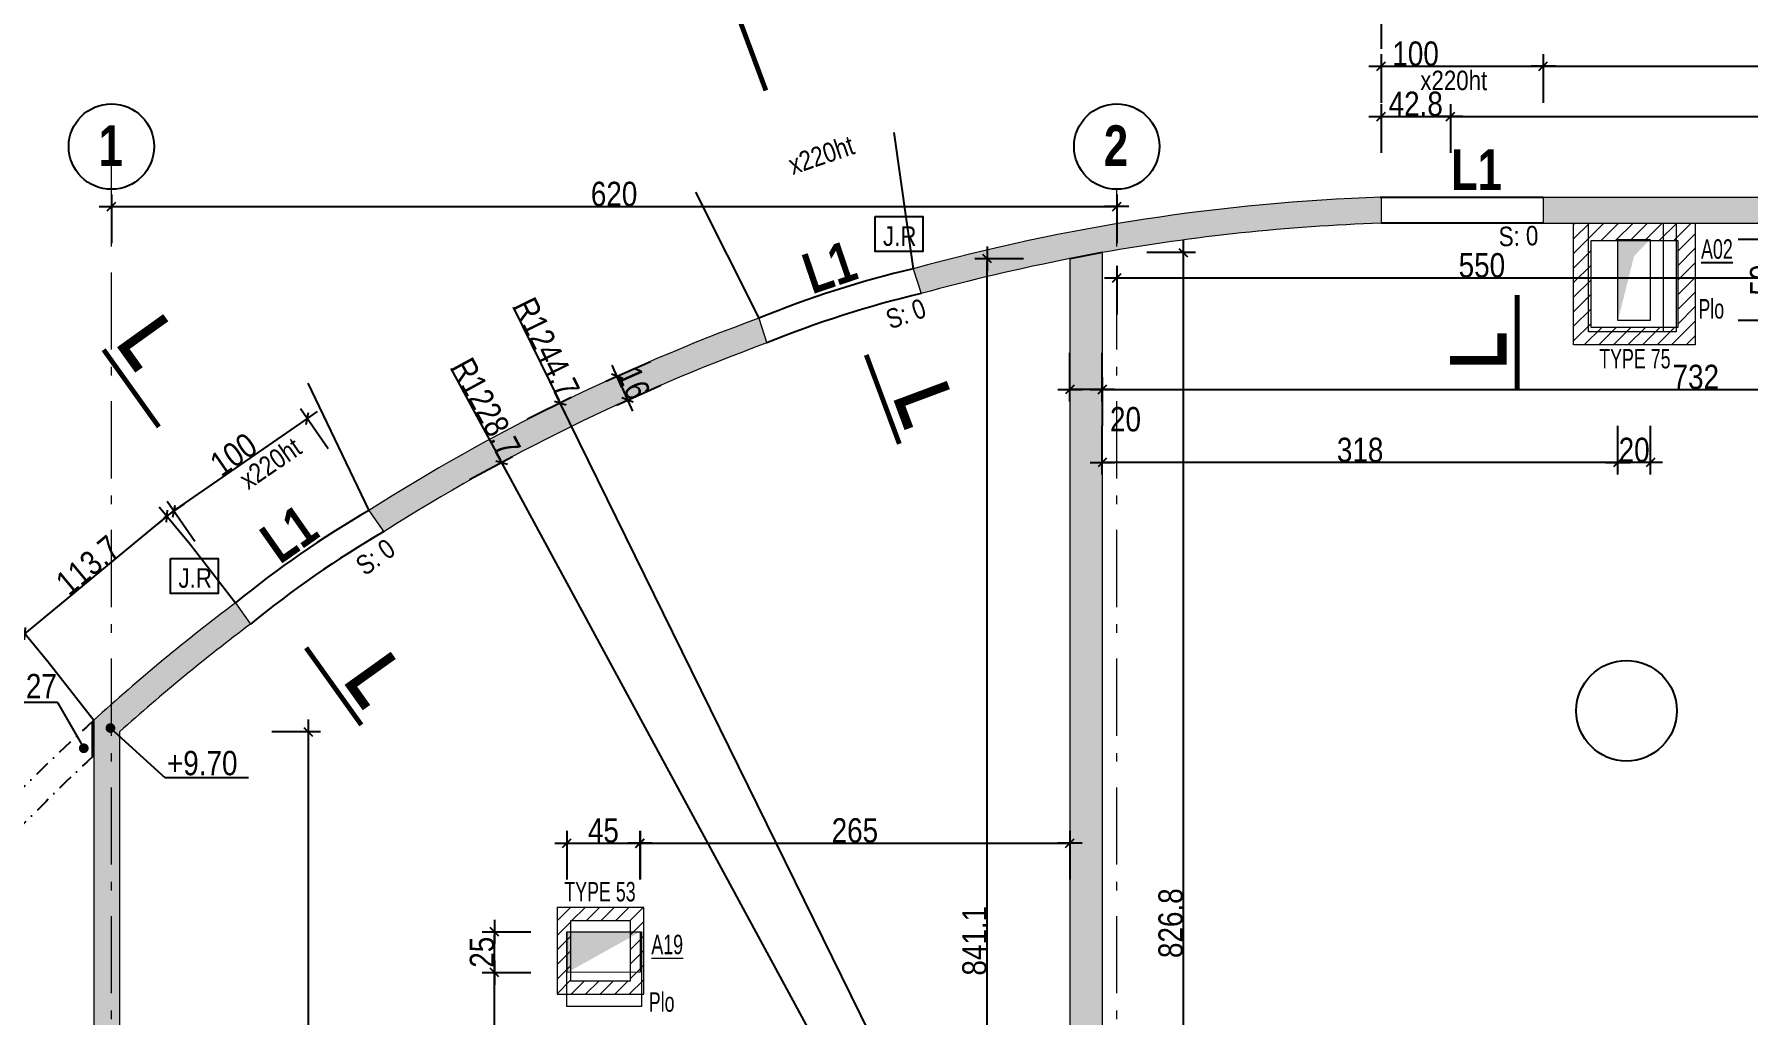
# Model space of a CAD drawing. Header units: centimetres. Extents: x -10252 to 0, y 2374 to 6574.
# Drawn here: x -7432 to -6376, y 5000 to 5605 of the extents above; entities that cross this region are included whole.
import ezdxf
from ezdxf.enums import TextEntityAlignment as Align

# ---------------------------------------------------------------- set-up
doc = ezdxf.new("R2010")
doc.units = ezdxf.units.CM
doc.header["$LTSCALE"] = 12.7
doc.header["$PDMODE"] = 1
doc.header["$PDSIZE"] = -2
doc.linetypes.add('Style de ligne -6', pattern=[2.08328, 1.25, -0.41656, 0.13886, -0.27786])
doc.linetypes.add('TIRETPTX2', pattern=[50.8, 25.4, -12.7, 0, -12.7])
for name, color, linetype in [('01_cote_gen', 4, 'Continuous'), ('01_linteaux', 2, 'Continuous'), ('01_poch_murs', 253, 'Continuous'), ('01_texte', 230, 'Continuous'), ('AA_COTES', 2, 'Continuous')]:
    doc.layers.add(name, color=color, linetype=linetype)
for name, color, linetype, lineweight in [('01_murs_coup', 5, 'Continuous', 60), ('01_résv', 32, 'Continuous', 9), ('B Général', 7, 'Continuous', 5)]:
    doc.layers.add(name, color=color, linetype=linetype, lineweight=lineweight)
doc.styles.add('ARIAL NA', font='ARIALN.TTF')
doc.styles.add('impact', font='impact.ttf')
doc.styles.add('STYLE2', font='ARIALN.TTF')
doc.dimstyles.new('JB50', dxfattribs={"dimscale": 0.1, "dimtxt": 150, "dimasz": 15, "dimexe": 0.1, "dimexo": 0.1, "dimgap": 0.09, "dimtad": 1, "dimdec": 1, "dimdsep": 46, "dimtxsty": 'STYLE2', "dimblk1": 'BOND_G', "dimblk2": 'BOND_D', "dimsah": 1, "dimcen": 1.5, "dimdle": 0.01, "dimse1": 1, "dimse2": 1, "dimclrd": 4, "dimclre": 2, "dimclrt": 6, "dimazin": 2, "dimtfac": 2.333333, "dimtdec": 1, "dimtix": 1, "dimtmove": 2, "dimatfit": 3, "dimldrblk": 'BOND_G', "dimfxl": 1, "dimtolj": 1, "dimtzin": 0, "dimarcsym": 0})

# ---------------------------------------------------------------- blocks, each defined once
blk = doc.blocks.new('BOND_G')
at = {"layer": 'AA_COTES', "color": 0}
for p, q in [((0, -5), (0, 15)), ((5, 0), (-5, 0)), ((1.77, 1.77), (-1.77, -1.77))]:
    blk.add_line(p, q, dxfattribs=at)
blk = doc.blocks.new('BOND_D')
at = {"layer": 'AA_COTES', "color": 0}
for p, q in [((5, 0), (-5, 0)), ((-1.77, -1.77), (1.77, 1.77)), ((0, 5), (0, -15))]:
    blk.add_line(p, q, dxfattribs=at)
blk = doc.blocks.new('*D1482')
at = {"layer": '01_cote_gen', "color": 4, "lineweight": -2, "transparency": 16777216}
blk.add_line((-6763.3, 5454.6), (-6216.3, 5454.6), dxfattribs=at)
at = {"layer": 'Defpoints', "color": 0, "transparency": 16777216}
for p in [(-6214.8, 5454.6), (-6764.8, 5446.6), (-6214.8, 5432.1)]:
    blk.add_point(p, dxfattribs=at)
at = {"layer": '01_cote_gen', "color": 4, "lineweight": -2, "transparency": 16777216, "xscale": 1.5, "yscale": 1.5, "zscale": 1.5, "rotation": 180}
blk.add_blockref('BOND_G', (-6764.8, 5454.6), dxfattribs=at)
at = {"layer": '01_cote_gen', "color": 4, "lineweight": -2, "transparency": 16777216, "xscale": 1.5, "yscale": 1.5, "zscale": 1.5}
blk.add_blockref('BOND_D', (-6214.8, 5454.6), dxfattribs=at)
at = {"layer": '01_cote_gen', "color": 6, "transparency": 16777216, "insert": (-6539.6, 5462.3), "char_height": 15, "attachment_point": 5, "style": 'STYLE2'}
blk.add_mtext('\\A1;550', dxfattribs=at)
blk = doc.blocks.new('*D1483')
at = {"layer": '01_cote_gen', "color": 4, "lineweight": -2, "transparency": 16777216}
blk.add_line((-7383.3, 5498.6), (-6766.3, 5498.6), dxfattribs=at)
at = {"layer": 'Defpoints', "color": 0, "transparency": 16777216}
for p in [(-6764.8, 5498.6), (-7384.8, 5490), (-6764.8, 5438.8)]:
    blk.add_point(p, dxfattribs=at)
at = {"layer": '01_cote_gen', "color": 4, "lineweight": -2, "transparency": 16777216, "xscale": 1.5, "yscale": 1.5, "zscale": 1.5, "rotation": 180}
blk.add_blockref('BOND_G', (-7384.8, 5498.6), dxfattribs=at)
at = {"layer": '01_cote_gen', "color": 4, "lineweight": -2, "transparency": 16777216, "xscale": 1.5, "yscale": 1.5, "zscale": 1.5}
blk.add_blockref('BOND_D', (-6764.8, 5498.6), dxfattribs=at)
at = {"layer": '01_cote_gen', "color": 6, "transparency": 16777216, "insert": (-7074.8, 5506.3), "char_height": 15, "attachment_point": 5, "style": 'STYLE2'}
blk.add_mtext('\\A1;620', dxfattribs=at)
blk = doc.blocks.new('*D1546')
at = {"layer": '01_cote_gen', "color": 4, "lineweight": -2, "transparency": 16777216}
blk.add_line((-6772.2, 5385.9), (-6043.2, 5385.9), dxfattribs=at)
at = {"layer": 'Defpoints', "color": 0, "transparency": 16777216}
for p in [(-6041.7, 5385.9), (-6041.7, 5363.4), (-6773.7, 5343.6)]:
    blk.add_point(p, dxfattribs=at)
at = {"layer": '01_cote_gen', "color": 4, "lineweight": -2, "transparency": 16777216, "xscale": 1.5, "yscale": 1.5, "zscale": 1.5, "rotation": 180}
blk.add_blockref('BOND_G', (-6773.7, 5385.9), dxfattribs=at)
at = {"layer": '01_cote_gen', "color": 4, "lineweight": -2, "transparency": 16777216, "xscale": 1.5, "yscale": 1.5, "zscale": 1.5}
blk.add_blockref('BOND_D', (-6041.7, 5385.9), dxfattribs=at)
at = {"layer": '01_cote_gen', "color": 6, "transparency": 16777216, "insert": (-6407.7, 5393.5), "char_height": 15, "attachment_point": 5, "style": 'STYLE2'}
blk.add_mtext('\\A1;732', dxfattribs=at)
blk = doc.blocks.new('*D1547')
at = {"layer": '01_cote_gen', "color": 4, "lineweight": -2, "transparency": 16777216}
blk.add_line((-6775.2, 5385.9), (-6792.2, 5385.9), dxfattribs=at)
at = {"layer": 'Defpoints', "color": 0, "transparency": 16777216}
for p in [(-6793.7, 5385.9), (-6793.7, 5338.9), (-6773.7, 5338.9)]:
    blk.add_point(p, dxfattribs=at)
at = {"layer": '01_cote_gen', "color": 4, "lineweight": -2, "transparency": 16777216, "xscale": 1.5, "yscale": 1.5, "zscale": 1.5, "rotation": 180}
blk.add_blockref('BOND_D', (-6793.7, 5385.9), dxfattribs=at)
at = {"layer": '01_cote_gen', "color": 4, "lineweight": -2, "transparency": 16777216, "xscale": 1.5, "yscale": 1.5, "zscale": 1.5}
blk.add_blockref('BOND_G', (-6773.7, 5385.9), dxfattribs=at)
at = {"layer": '01_cote_gen', "color": 6, "transparency": 16777216, "insert": (-6759.4, 5367.4), "char_height": 15, "attachment_point": 5, "style": 'STYLE2'}
blk.add_mtext('\\A1;20', dxfattribs=at)
blk = doc.blocks.new('*D1592')
at = {"layer": '01_cote_gen', "color": 4, "lineweight": -2, "transparency": 16777216}
blk.add_line((-6723.8, 5468.7), (-6723.8, 4644.9), dxfattribs=at)
at = {"layer": 'Defpoints', "color": 0, "transparency": 16777216}
for p in [(-6773.7, 5470.2), (-6727.8, 4643.4), (-6723.8, 4643.4)]:
    blk.add_point(p, dxfattribs=at)
at = {"layer": '01_cote_gen', "color": 4, "lineweight": -2, "transparency": 16777216, "xscale": 1.5, "yscale": 1.5, "zscale": 1.5}
for name, p, rotation in [('BOND_G', (-6723.8, 5470.2), 90), ('BOND_D', (-6723.8, 4643.4), 270)]:
    blk.add_blockref(name, p, dxfattribs=dict(at, rotation=rotation))
at = {"layer": '01_cote_gen', "color": 6, "transparency": 16777216, "insert": (-6731.5, 5056.8), "char_height": 15, "attachment_point": 5, "rotation": 90, "style": 'STYLE2'}
blk.add_mtext('\\A1;826.8', dxfattribs=at)
blk = doc.blocks.new('*D1605')
at = {"layer": '01_cote_gen', "color": 4, "lineweight": -2, "transparency": 16777216}
blk.add_line((-7263.4, 5173.3), (-7263.4, 4301.9), dxfattribs=at)
at = {"layer": 'Defpoints', "color": 0, "transparency": 16777216}
for p in [(-7379.8, 5174.8), (-7263.4, 4300.4), (-7260.2, 4300.4)]:
    blk.add_point(p, dxfattribs=at)
at = {"layer": '01_cote_gen', "color": 4, "lineweight": -2, "transparency": 16777216, "xscale": 1.5, "yscale": 1.5, "zscale": 1.5}
for name, p, rotation in [('BOND_G', (-7263.4, 5174.8), 90), ('BOND_D', (-7263.4, 4300.4), 270)]:
    blk.add_blockref(name, p, dxfattribs=dict(at, rotation=rotation))
at = {"layer": '01_cote_gen', "color": 6, "transparency": 16777216, "insert": (-7271, 4737.6), "char_height": 15, "attachment_point": 5, "rotation": 90, "style": 'STYLE2'}
blk.add_mtext('\\A1;874.4', dxfattribs=at)
blk = doc.blocks.new('*D1612')
at = {"layer": '01_cote_gen', "color": 4, "lineweight": -2, "transparency": 16777216}
blk.add_line((-7518.3, 4301.9), (-7518.3, 5180.4), dxfattribs=at)
at = {"layer": 'Defpoints', "color": 0, "transparency": 16777216}
for p in [(-7518.3, 5181.9), (-7395.8, 5181.9), (-7443.3, 4300.4)]:
    blk.add_point(p, dxfattribs=at)
at = {"layer": '01_cote_gen', "color": 4, "lineweight": -2, "transparency": 16777216, "xscale": 1.5, "yscale": 1.5, "zscale": 1.5}
for name, p, rotation in [('BOND_D', (-7518.3, 5181.9), 90), ('BOND_G', (-7518.3, 4300.4), 270)]:
    blk.add_blockref(name, p, dxfattribs=dict(at, rotation=rotation))
at = {"layer": '01_cote_gen', "color": 6, "transparency": 16777216, "insert": (-7526, 4741.1), "char_height": 15, "attachment_point": 5, "rotation": 90, "style": 'STYLE2'}
blk.add_mtext('\\A1;881.5', dxfattribs=at)
blk = doc.blocks.new('*D1641')
at = {"layer": '01_cote_gen', "color": 4, "lineweight": -2, "transparency": 16777216}
for p, q in [((-7175.5, 5398.7), (-7144.8, 5342.2)), ((-6558.9, 4260.4), (-7144.1, 5340.8))]:
    blk.add_line(p, q, dxfattribs=at)
at = {"layer": 'Defpoints', "color": 0, "transparency": 16777216}
for p in [(-7144.1, 5340.8), (-6558.9, 4260.4)]:
    blk.add_point(p, dxfattribs=at)
at = {"layer": '01_cote_gen', "color": 4, "lineweight": -2, "transparency": 16777216, "xscale": 1.5, "yscale": 1.5, "zscale": 1.5, "rotation": 298.4413128251583}
blk.add_blockref('BOND_D', (-7144.1, 5340.8), dxfattribs=at)
at = {"layer": '01_cote_gen', "color": 6, "transparency": 16777216, "insert": (-7153.8, 5374.8), "char_height": 15, "attachment_point": 5, "rotation": 298.4413, "style": 'STYLE2'}
blk.add_mtext('\\A1;R1228.7', dxfattribs=at)
blk = doc.blocks.new('*D1642')
at = {"layer": '01_cote_gen', "color": 4, "lineweight": -2, "transparency": 16777216}
for p, q in [((-7137, 5436.6), (-7108.6, 5378.9)), ((-6558.9, 4260.4), (-7108, 5377.5))]:
    blk.add_line(p, q, dxfattribs=at)
at = {"layer": 'Defpoints', "color": 0, "transparency": 16777216}
for p in [(-7108, 5377.5), (-6558.9, 4260.4)]:
    blk.add_point(p, dxfattribs=at)
at = {"layer": '01_cote_gen', "color": 4, "lineweight": -2, "transparency": 16777216, "xscale": 1.5, "yscale": 1.5, "zscale": 1.5, "rotation": 296.1726610653678}
blk.add_blockref('BOND_D', (-7108, 5377.5), dxfattribs=at)
at = {"layer": '01_cote_gen', "color": 6, "transparency": 16777216, "insert": (-7116.4, 5411.7), "char_height": 15, "attachment_point": 5, "rotation": 296.1727, "style": 'STYLE2'}
blk.add_mtext('\\A1;R1244.7', dxfattribs=at)
blk = doc.blocks.new('*D1425')
at = {"layer": '01_cote_gen', "color": 4, "lineweight": -2, "transparency": 16777216}
for p, q in [((-7073.6, 5395.3), (-7074.2, 5396.7)), ((-7073, 5394), (-7066.5, 5379.3)), ((-7065.9, 5378), (-7065.3, 5376.6))]:
    blk.add_line(p, q, dxfattribs=at)
at = {"layer": 'Defpoints', "color": 0, "transparency": 16777216}
for p in [(-7055.7, 5401.6), (-7066.5, 5379.3), (-7049.2, 5387)]:
    blk.add_point(p, dxfattribs=at)
at = {"layer": '01_cote_gen', "color": 4, "lineweight": -2, "transparency": 16777216, "xscale": 1.5, "yscale": 1.5, "zscale": 1.5}
for name, p, rotation in [('BOND_G', (-7073, 5394), 293.9164026908517), ('BOND_D', (-7066.5, 5379.3), 113.9164026908517)]:
    blk.add_blockref(name, p, dxfattribs=dict(at, rotation=rotation))
at = {"layer": '01_cote_gen', "color": 6, "transparency": 16777216, "insert": (-7062.7, 5389.8), "char_height": 15, "attachment_point": 5, "rotation": 293.9164, "style": 'STYLE2'}
blk.add_mtext('\\A1;16', dxfattribs=at)
blk = doc.blocks.new('*D1643')
at = {"layer": '01_cote_gen', "color": 4, "lineweight": -2, "transparency": 16777216}
blk.add_line((-6557.4, 5554.2), (-6027.2, 5554.2), dxfattribs=at)
at = {"layer": 'Defpoints', "color": 0, "transparency": 16777216}
for p in [(-6025.7, 5554.2), (-6558.9, 5526.5), (-6025.7, 5504.4)]:
    blk.add_point(p, dxfattribs=at)
at = {"layer": '01_cote_gen', "color": 4, "lineweight": -2, "transparency": 16777216, "xscale": 1.5, "yscale": 1.5, "zscale": 1.5, "rotation": 180}
blk.add_blockref('BOND_G', (-6558.9, 5554.2), dxfattribs=at)
at = {"layer": '01_cote_gen', "color": 4, "lineweight": -2, "transparency": 16777216, "xscale": 1.5, "yscale": 1.5, "zscale": 1.5}
blk.add_blockref('BOND_D', (-6025.7, 5554.2), dxfattribs=at)
at = {"layer": '01_cote_gen', "color": 6, "transparency": 16777216, "insert": (-6292.3, 5562), "char_height": 15, "attachment_point": 5, "style": 'STYLE2'}
blk.add_mtext('\\A1;533 DROIT', dxfattribs=at)
blk = doc.blocks.new('*D1644')
at = {"layer": '01_cote_gen', "color": 4, "lineweight": -2, "transparency": 16777216}
blk.add_line((-6500.3, 5585.1), (-6027.2, 5585.1), dxfattribs=at)
at = {"layer": 'Defpoints', "color": 0, "transparency": 16777216}
for p in [(-6025.7, 5585.1), (-6501.8, 5504.4), (-6025.7, 5504.4)]:
    blk.add_point(p, dxfattribs=at)
at = {"layer": '01_cote_gen', "color": 4, "lineweight": -2, "transparency": 16777216, "xscale": 1.5, "yscale": 1.5, "zscale": 1.5, "rotation": 180}
blk.add_blockref('BOND_G', (-6501.8, 5585.1), dxfattribs=at)
at = {"layer": '01_cote_gen', "color": 4, "lineweight": -2, "transparency": 16777216, "xscale": 1.5, "yscale": 1.5, "zscale": 1.5}
blk.add_blockref('BOND_D', (-6025.7, 5585.1), dxfattribs=at)
at = {"layer": '01_cote_gen', "color": 6, "transparency": 16777216, "insert": (-6263.8, 5592.8), "char_height": 15, "attachment_point": 5, "style": 'STYLE2'}
blk.add_mtext('\\A1;476', dxfattribs=at)
blk = doc.blocks.new('*D1645')
at = {"layer": '01_cote_gen', "color": 4, "lineweight": -2, "transparency": 16777216}
blk.add_line((-6600.3, 5585.1), (-6503.3, 5585.1), dxfattribs=at)
at = {"layer": 'Defpoints', "color": 0, "transparency": 16777216}
for p in [(-6501.8, 5585.1), (-6601.8, 5504.4), (-6501.8, 5504.4)]:
    blk.add_point(p, dxfattribs=at)
at = {"layer": '01_cote_gen', "color": 4, "lineweight": -2, "transparency": 16777216, "xscale": 1.5, "yscale": 1.5, "zscale": 1.5, "rotation": 180}
blk.add_blockref('BOND_G', (-6601.8, 5585.1), dxfattribs=at)
at = {"layer": '01_cote_gen', "color": 4, "lineweight": -2, "transparency": 16777216, "xscale": 1.5, "yscale": 1.5, "zscale": 1.5}
blk.add_blockref('BOND_D', (-6501.8, 5585.1), dxfattribs=at)
at = {"layer": '01_cote_gen', "color": 6, "transparency": 16777216, "insert": (-6580.5, 5592.8), "char_height": 15, "attachment_point": 5, "style": 'STYLE2'}
blk.add_mtext('\\A1;100', dxfattribs=at)
blk = doc.blocks.new('*D1648')
at = {"layer": '01_cote_gen', "color": 4, "lineweight": -2, "transparency": 16777216}
blk.add_line((-6600.3, 5554.2), (-6560.4, 5554.2), dxfattribs=at)
at = {"layer": 'Defpoints', "color": 0, "transparency": 16777216}
for p in [(-6558.9, 5554.2), (-6558.9, 5546.7), (-6601.8, 5504.4)]:
    blk.add_point(p, dxfattribs=at)
at = {"layer": '01_cote_gen', "color": 4, "lineweight": -2, "transparency": 16777216, "xscale": 1.5, "yscale": 1.5, "zscale": 1.5, "rotation": 180}
blk.add_blockref('BOND_G', (-6601.8, 5554.2), dxfattribs=at)
at = {"layer": '01_cote_gen', "color": 4, "lineweight": -2, "transparency": 16777216, "xscale": 1.5, "yscale": 1.5, "zscale": 1.5}
blk.add_blockref('BOND_D', (-6558.9, 5554.2), dxfattribs=at)
at = {"layer": '01_cote_gen', "color": 6, "transparency": 16777216, "insert": (-6580.4, 5561.9), "char_height": 15, "attachment_point": 5, "style": 'STYLE2'}
blk.add_mtext('\\A1;42.8', dxfattribs=at)
blk = doc.blocks.new('*D1426')
at = {"layer": '01_cote_gen', "color": 4, "lineweight": -2, "transparency": 16777216}
blk.add_line((-7436.9, 5236.2), (-7351.7, 5306.8), dxfattribs=at)
at = {"layer": 'Defpoints', "color": 0, "transparency": 16777216}
for p in [(-7350.5, 5307.8), (-7311, 5260), (-7398.5, 5187.5)]:
    blk.add_point(p, dxfattribs=at)
at = {"layer": '01_cote_gen', "color": 4, "lineweight": -2, "transparency": 16777216, "xscale": 1.5, "yscale": 1.5, "zscale": 1.5}
for name, p, rotation in [('BOND_D', (-7350.5, 5307.8), 39.62627938786358), ('BOND_G', (-7438.1, 5235.3), 219.6262793878636)]:
    blk.add_blockref(name, p, dxfattribs=dict(at, rotation=rotation))
at = {"layer": '01_cote_gen', "color": 6, "transparency": 16777216, "insert": (-7399.2, 5277.4), "char_height": 15, "attachment_point": 5, "rotation": 39.6263, "style": 'STYLE2'}
blk.add_mtext('\\A1;113.7', dxfattribs=at)
blk = doc.blocks.new('*D1427')
at = {"layer": '01_cote_gen', "color": 4, "lineweight": -2, "transparency": 16777216}
blk.add_line((-7345, 5311.8), (-7265.3, 5367), dxfattribs=at)
at = {"layer": 'Defpoints', "color": 0, "transparency": 16777216}
for p in [(-7264, 5367.9), (-7228.8, 5316.9), (-7311, 5260)]:
    blk.add_point(p, dxfattribs=at)
at = {"layer": '01_cote_gen', "color": 4, "lineweight": -2, "transparency": 16777216, "xscale": 1.5, "yscale": 1.5, "zscale": 1.5}
for name, p, rotation in [('BOND_D', (-7264, 5367.9), 34.7068564920332), ('BOND_G', (-7346.2, 5310.9), 214.7068564920332)]:
    blk.add_blockref(name, p, dxfattribs=dict(at, rotation=rotation))
at = {"layer": '01_cote_gen', "color": 6, "transparency": 16777216, "insert": (-7309.5, 5345.7), "char_height": 15, "attachment_point": 5, "rotation": 34.7069, "style": 'STYLE2'}
blk.add_mtext('\\A1;100', dxfattribs=at)
blk = doc.blocks.new('*D1304')
at = {"layer": '01_cote_gen', "color": 4, "lineweight": -2, "transparency": 16777216}
blk.add_line((-6844.8, 4626.9), (-6844.8, 5465), dxfattribs=at)
at = {"layer": 'Defpoints', "color": 0, "transparency": 16777216}
for p in [(-6844.8, 5466.5), (-6822.3, 5466.5), (-6822.3, 4625.4)]:
    blk.add_point(p, dxfattribs=at)
at = {"layer": '01_cote_gen', "color": 4, "lineweight": -2, "transparency": 16777216, "xscale": 1.5, "yscale": 1.5, "zscale": 1.5}
for name, p, rotation in [('BOND_D', (-6844.8, 5466.5), 90), ('BOND_G', (-6844.8, 4625.4), 270)]:
    blk.add_blockref(name, p, dxfattribs=dict(at, rotation=rotation))
at = {"layer": '01_cote_gen', "color": 6, "transparency": 16777216, "insert": (-6852.5, 5046), "char_height": 15, "attachment_point": 5, "rotation": 90, "style": 'STYLE2'}
blk.add_mtext('\\A1;841.1', dxfattribs=at)
blk = doc.blocks.new('*D1484')
at = {"layer": '01_cote_gen', "color": 4, "lineweight": -2, "transparency": 16777216}
blk.add_line((-6437.2, 5340.9), (-6454.2, 5340.9), dxfattribs=at)
at = {"layer": 'Defpoints', "color": 0, "transparency": 16777216}
for p in [(-6455.7, 5428.3), (-6435.7, 5428.3), (-6455.7, 5340.9)]:
    blk.add_point(p, dxfattribs=at)
at = {"layer": '01_cote_gen', "color": 4, "lineweight": -2, "transparency": 16777216, "xscale": 1.5, "yscale": 1.5, "zscale": 1.5, "rotation": 180}
blk.add_blockref('BOND_D', (-6455.7, 5340.9), dxfattribs=at)
at = {"layer": '01_cote_gen', "color": 4, "lineweight": -2, "transparency": 16777216, "xscale": 1.5, "yscale": 1.5, "zscale": 1.5}
blk.add_blockref('BOND_G', (-6435.7, 5340.9), dxfattribs=at)
at = {"layer": '01_cote_gen', "color": 6, "transparency": 16777216, "insert": (-6445.7, 5348.5), "char_height": 15, "attachment_point": 5, "style": 'STYLE2'}
blk.add_mtext('\\A1;20', dxfattribs=at)
blk = doc.blocks.new('*D1485')
at = {"layer": '01_cote_gen', "color": 4, "lineweight": -2, "transparency": 16777216}
blk.add_line((-6457.2, 5340.9), (-6772.2, 5340.9), dxfattribs=at)
at = {"layer": 'Defpoints', "color": 0, "transparency": 16777216}
for p in [(-6773.7, 5428.2), (-6455.7, 5428.3), (-6773.7, 5340.9)]:
    blk.add_point(p, dxfattribs=at)
at = {"layer": '01_cote_gen', "color": 4, "lineweight": -2, "transparency": 16777216, "xscale": 1.5, "yscale": 1.5, "zscale": 1.5, "rotation": 180}
blk.add_blockref('BOND_D', (-6773.7, 5340.9), dxfattribs=at)
at = {"layer": '01_cote_gen', "color": 4, "lineweight": -2, "transparency": 16777216, "xscale": 1.5, "yscale": 1.5, "zscale": 1.5}
blk.add_blockref('BOND_G', (-6455.7, 5340.9), dxfattribs=at)
at = {"layer": '01_cote_gen', "color": 6, "transparency": 16777216, "insert": (-6614.7, 5348.5), "char_height": 15, "attachment_point": 5, "style": 'STYLE2'}
blk.add_mtext('\\A1;318', dxfattribs=at)
blk = doc.blocks.new('*D1486')
at = {"layer": '01_cote_gen', "color": 4, "lineweight": -2, "transparency": 16777216}
blk.add_line((-6359, 5479.8), (-6359, 5486.9), dxfattribs=at)
at = {"layer": 'Defpoints', "color": 0, "transparency": 16777216}
for p in [(-6435.7, 5488.4), (-6359, 5488.4), (-6435.7, 5478.3)]:
    blk.add_point(p, dxfattribs=at)
at = {"layer": '01_cote_gen', "color": 4, "lineweight": -2, "transparency": 16777216, "xscale": 1.5, "yscale": 1.5, "zscale": 1.5}
for name, p, rotation in [('BOND_D', (-6359, 5488.4), 90), ('BOND_G', (-6359, 5478.3), 270)]:
    blk.add_blockref(name, p, dxfattribs=dict(at, rotation=rotation))
at = {"layer": '01_cote_gen', "color": 6, "transparency": 16777216, "insert": (-6339, 5483.4), "char_height": 15, "attachment_point": 5, "rotation": 90, "style": 'STYLE2'}
blk.add_mtext('\\A1;10', dxfattribs=at)
blk = doc.blocks.new('*D1487')
at = {"layer": '01_cote_gen', "color": 4, "lineweight": -2, "transparency": 16777216}
blk.add_line((-6359, 5476.8), (-6359, 5429.8), dxfattribs=at)
at = {"layer": 'Defpoints', "color": 0, "transparency": 16777216}
for p in [(-6435.7, 5478.3), (-6435.7, 5428.3), (-6359, 5428.3)]:
    blk.add_point(p, dxfattribs=at)
at = {"layer": '01_cote_gen', "color": 4, "lineweight": -2, "transparency": 16777216, "xscale": 1.5, "yscale": 1.5, "zscale": 1.5}
for name, p, rotation in [('BOND_G', (-6359, 5478.3), 90), ('BOND_D', (-6359, 5428.3), 270)]:
    blk.add_blockref(name, p, dxfattribs=dict(at, rotation=rotation))
at = {"layer": '01_cote_gen', "color": 6, "transparency": 16777216, "insert": (-6366.7, 5453.3), "char_height": 15, "attachment_point": 5, "rotation": 90, "style": 'STYLE2'}
blk.add_mtext('\\A1;50', dxfattribs=at)
blk = doc.blocks.new('*D1325')
at = {"layer": '01_cote_gen', "color": 4, "lineweight": -2, "transparency": 16777216}
blk.add_line((-7102.4, 5106.2), (-7060.4, 5106.2), dxfattribs=at)
at = {"layer": 'Defpoints', "color": 0, "transparency": 16777216}
for p in [(-7058.9, 5106.2), (-7103.9, 5051.4), (-7058.9, 5051.4)]:
    blk.add_point(p, dxfattribs=at)
at = {"layer": '01_cote_gen', "color": 4, "lineweight": -2, "transparency": 16777216, "xscale": 1.5, "yscale": 1.5, "zscale": 1.5, "rotation": 180}
blk.add_blockref('BOND_G', (-7103.9, 5106.2), dxfattribs=at)
at = {"layer": '01_cote_gen', "color": 4, "lineweight": -2, "transparency": 16777216, "xscale": 1.5, "yscale": 1.5, "zscale": 1.5}
blk.add_blockref('BOND_D', (-7058.9, 5106.2), dxfattribs=at)
at = {"layer": '01_cote_gen', "color": 6, "transparency": 16777216, "insert": (-7081.4, 5113.9), "char_height": 15, "attachment_point": 5, "style": 'STYLE2'}
blk.add_mtext('\\A1;45', dxfattribs=at)
blk = doc.blocks.new('*D1488')
at = {"layer": '01_cote_gen', "color": 4, "lineweight": -2, "transparency": 16777216}
blk.add_line((-7057.3, 5106.2), (-6795.2, 5106.2), dxfattribs=at)
at = {"layer": 'Defpoints', "color": 0, "transparency": 16777216}
for p in [(-6793.7, 5106.2), (-6793.7, 5065.7), (-7058.8, 5026.5)]:
    blk.add_point(p, dxfattribs=at)
at = {"layer": '01_cote_gen', "color": 4, "lineweight": -2, "transparency": 16777216, "xscale": 1.5, "yscale": 1.5, "zscale": 1.5, "rotation": 180}
blk.add_blockref('BOND_G', (-7058.8, 5106.2), dxfattribs=at)
at = {"layer": '01_cote_gen', "color": 4, "lineweight": -2, "transparency": 16777216, "xscale": 1.5, "yscale": 1.5, "zscale": 1.5}
blk.add_blockref('BOND_D', (-6793.7, 5106.2), dxfattribs=at)
at = {"layer": '01_cote_gen', "color": 6, "transparency": 16777216, "insert": (-6926.3, 5113.9), "char_height": 15, "attachment_point": 5, "style": 'STYLE2'}
blk.add_mtext('\\A1;265', dxfattribs=at)
blk = doc.blocks.new('*D1489')
at = {"layer": '01_cote_gen', "color": 4, "lineweight": -2, "transparency": 16777216}
blk.add_line((-7148.6, 4626.9), (-7148.6, 5024.9), dxfattribs=at)
at = {"layer": 'Defpoints', "color": 0, "transparency": 16777216}
for p in [(-7148.6, 5026.4), (-7081.3, 5026.4), (-6793.7, 4625.4)]:
    blk.add_point(p, dxfattribs=at)
at = {"layer": '01_cote_gen', "color": 4, "lineweight": -2, "transparency": 16777216, "xscale": 1.5, "yscale": 1.5, "zscale": 1.5}
for name, p, rotation in [('BOND_D', (-7148.6, 5026.4), 90), ('BOND_G', (-7148.6, 4625.4), 270)]:
    blk.add_blockref(name, p, dxfattribs=dict(at, rotation=rotation))
at = {"layer": '01_cote_gen', "color": 6, "transparency": 16777216, "insert": (-7156.2, 4825.9), "char_height": 15, "attachment_point": 5, "rotation": 90, "style": 'STYLE2'}
blk.add_mtext('\\A1;401', dxfattribs=at)
blk = doc.blocks.new('*D1326')
at = {"layer": '01_cote_gen', "color": 4, "lineweight": -2, "transparency": 16777216}
blk.add_line((-7148.6, 5027.9), (-7148.6, 5049.9), dxfattribs=at)
at = {"layer": 'Defpoints', "color": 0, "transparency": 16777216}
for p in [(-7148.6, 5051.4), (-7081.3, 5051.4), (-7126.1, 5026.4)]:
    blk.add_point(p, dxfattribs=at)
at = {"layer": '01_cote_gen', "color": 4, "lineweight": -2, "transparency": 16777216, "xscale": 1.5, "yscale": 1.5, "zscale": 1.5}
for name, p, rotation in [('BOND_D', (-7148.6, 5051.4), 90), ('BOND_G', (-7148.6, 5026.4), 270)]:
    blk.add_blockref(name, p, dxfattribs=dict(at, rotation=rotation))
at = {"layer": '01_cote_gen', "color": 6, "transparency": 16777216, "insert": (-7156.2, 5038.9), "char_height": 15, "attachment_point": 5, "rotation": 90, "style": 'STYLE2'}
blk.add_mtext('\\A1;25', dxfattribs=at)
blk = doc.blocks.new('*D1884')
at = {"layer": '01_cote_gen', "color": 4, "lineweight": -2, "ltscale": 2, "transparency": 16777216}
blk.add_line((-6600.3, 5618.3), (-6265.3, 5618.3), dxfattribs=at)
at = {"layer": 'Defpoints', "color": 0, "ltscale": 2, "transparency": 16777216}
for p in [(-6263.8, 5618.3), (-6601.8, 5504.4), (-6263.8, 5496.4)]:
    blk.add_point(p, dxfattribs=at)
at = {"layer": '01_cote_gen', "color": 4, "lineweight": -2, "ltscale": 2, "transparency": 16777216, "xscale": 1.5, "yscale": 1.5, "zscale": 1.5, "rotation": 180}
blk.add_blockref('BOND_G', (-6601.8, 5618.3), dxfattribs=at)
at = {"layer": '01_cote_gen', "color": 4, "lineweight": -2, "ltscale": 2, "transparency": 16777216, "xscale": 1.5, "yscale": 1.5, "zscale": 1.5}
blk.add_blockref('BOND_D', (-6263.8, 5618.3), dxfattribs=at)
at = {"layer": '01_cote_gen', "color": 6, "ltscale": 2, "transparency": 16777216, "insert": (-6432.8, 5626), "char_height": 15, "attachment_point": 5, "style": 'STYLE2'}
blk.add_mtext('\\A1;338', dxfattribs=at)

msp = doc.modelspace()

# ---------------------------------------------------------------- hatches: boundary and pattern name
at = {"layer": '01_poch_murs', "ltscale": 2}
h = msp.add_hatch(color=256, dxfattribs=at)
h.dxf.hatch_style = 1
h.paths.add_polyline_path([(-6025.74, 5504.38), (-6501.78, 5504.38), (-6501.78, 5488.38), (-6041.74, 5488.38), (-6041.74, 5444.37), (-6025.74, 5444.37)])
h.paths.add_polyline_path([(-6602.18, 5495.43), (-6602.34, 5504.38, 0.0587084), (-6890.27, 5460.22), (-6885.39, 5444.97, -0.0191623), (-6793.74, 5466.49), (-6793.74, 4625.44), (-6773.74, 4625.44), (-6773.74, 4643.44), (-6773.74, 5470.21, -0.0351438), (-6602.18, 5488.37)])
h.paths.add_polyline_path([(-6980.64, 5414.5), (-6985.52, 5429.76, 0.053996), (-7225.99, 5311.31), (-7216.87, 5298.14, -0.0537335)])
h.paths.add_polyline_path([(-7379.75, 5174.76, -0.0212749), (-7299.08, 5241.21), (-7308.2, 5254.37, 0.0228439), (-7395.75, 5181.87), (-7395.75, 4968.4), (-7379.75, 4968.4)])
h.paths.add_polyline_path([(-6025.74, 5144.37), (-6041.74, 5144.37), (-6041.74, 4909.39), (-6025.74, 4909.39)])
at = {"layer": '01_résv'}
h = msp.add_hatch(dxfattribs=at)
h.set_pattern_fill('ANSI31', color=256, scale=2)
h.paths.add_polyline_path([(-6408.01, 5488.38), (-6483.01, 5488.38), (-6483.01, 5413.38), (-6408.01, 5413.38)])
h.paths.add_polyline_path([(-6418.76, 5424.13), (-6472.26, 5424.13), (-6472.26, 5477.63), (-6418.76, 5477.63)], flags=16)
h = msp.add_hatch(dxfattribs=at)
h.set_pattern_fill('ANSI31', color=256, scale=2)
h.paths.add_polyline_path([(-7056.51, 5066.54), (-7110.01, 5066.54), (-7110.01, 5013.04), (-7056.51, 5013.04)])
h.paths.add_polyline_path([(-7101.76, 5021.29), (-7101.76, 5058.29), (-7064.76, 5058.29), (-7064.76, 5021.29)], flags=16)

# ---------------------------------------------------------------- linework, layer by layer
at = {"layer": '01_cote_gen'}
for p, q in [((-6902.33, 5544.36), (-6890.27, 5460.22)), ((-7024.63, 5507.47), (-6985.52, 5429.76)), ((-7263.76, 5389.69), (-7225.99, 5311.31)), ((-7336.19, 5290.46), (-7308.2, 5254.37)), ((-7423.75, 5217.95), (-7395.75, 5181.87))]:
    msp.add_line(p, q, dxfattribs=at)
at = {"layer": '01_linteaux'}
for p, q in [((-6602.34, 5504.38), (-6501.78, 5504.38)), ((-6501.78, 5488.38), (-6601.78, 5488.39)), ((-6773.74, 5470.21), (-6793.74, 5466.49)), ((-7396.75, 5180.96), (-7396.75, 5159.21))]:
    msp.add_line(p, q, dxfattribs=at)
for centre, radius, start, end in [((-6748.73, 4853.66), 622.87, 103.13524, 112.34389), ((-6738.84, 4822.76), 639.24, 103.2534, 112.22574), ((-6913.59, 4772.45), 622.87, 120.10253, 129.31118), ((-6894.8, 4746.05), 639.24, 120.25777, 129.23011)]:
    msp.add_arc(centre, radius, start, end, dxfattribs=at)
at = {"layer": '01_linteaux', "linetype": 'TIRETPTX2', "ltscale": 0.03}
for radius, start, end in [(1244.73, 132.24354, 150.268), (1228.73, 132.92478, 150.28437)]:
    msp.add_arc((-6558.94, 4260.41), radius, start, end, dxfattribs=at)
at = {"layer": '01_murs_coup', "linetype": 'Continuous', "lineweight": 18}
for p, q in [((-6601.78, 5504.39), (-6601.78, 5488.39)), ((-6501.78, 5504.38), (-6501.78, 5488.38)), ((-6501.78, 5504.38), (-6025.74, 5504.38)), ((-6501.78, 5488.38), (-6041.74, 5488.38)), ((-6793.74, 5466.49), (-6793.74, 4625.44)), ((-6773.74, 5470.21), (-6773.74, 4643.44)), ((-6890.27, 5460.22), (-6885.39, 5444.97)), ((-6985.52, 5429.76), (-6980.64, 5414.5)), ((-7225.99, 5311.31), (-7216.87, 5298.14)), ((-7308.2, 5254.37), (-7299.08, 5241.21)), ((-7395.75, 5181.87), (-7395.75, 4968.4)), ((-7379.75, 5174.76), (-7379.75, 4968.4))]:
    msp.add_line(p, q, dxfattribs=at)
for radius, start, end in [(1244.73, 91.97223, 105.4374), (1228.73, 91.99793, 100.06764), (1228.73, 101.01627, 105.40741), (1244.73, 110.04173, 122.4047), (1228.73, 110.07172, 122.3747), (1244.73, 127.00902, 132.24354), (1228.73, 127.03901, 131.91412)]:
    msp.add_arc((-6558.94, 4260.41), radius, start, end, dxfattribs=at)
at = {"layer": '01_résv'}
for p, q in [((-6483.01, 5488.38), (-6408.01, 5488.38)), ((-6483.01, 5413.38), (-6483.01, 5488.38)), ((-6473.8, 5421.38), (-6473.8, 5488.38)), ((-6473.8, 5421.38), (-6473.8, 5488.38)), ((-6419.74, 5488.38), (-6419.74, 5421.38)), ((-6419.74, 5488.38), (-6419.74, 5421.38)), ((-6408.01, 5488.38), (-6408.01, 5413.38)), ((-6472.26, 5477.63), (-6418.76, 5477.63)), ((-6472.26, 5424.13), (-6472.26, 5477.63)), ((-6455.73, 5478.34), (-6435.73, 5478.34)), ((-6455.73, 5428.34), (-6455.73, 5478.34)), ((-6435.73, 5478.34), (-6435.73, 5428.34)), ((-6418.76, 5477.63), (-6418.76, 5424.13)), ((-6419.74, 5421.38), (-6473.8, 5421.38)), ((-6418.76, 5424.13), (-6472.26, 5424.13)), ((-6435.73, 5428.34), (-6455.73, 5428.34)), ((-6408.01, 5413.38), (-6483.01, 5413.38)), ((-7110.01, 5066.54), (-7110.01, 5013.04)), ((-7056.51, 5066.54), (-7110.01, 5066.54)), ((-7056.51, 5013.04), (-7056.51, 5066.54)), ((-7103.75, 5051.44), (-7058.76, 5051.44)), ((-7103.75, 5026.34), (-7103.75, 5051.44)), ((-7064.76, 5058.29), (-7101.76, 5058.29)), ((-7101.76, 5058.29), (-7101.76, 5021.29)), ((-7064.76, 5021.29), (-7064.76, 5058.29)), ((-7058.76, 5051.44), (-7058.76, 5026.51)), ((-7058.76, 5026.51), (-7103.75, 5026.34)), ((-7101.76, 5021.29), (-7064.76, 5021.29)), ((-7110.01, 5013.04), (-7056.51, 5013.04))]:
    msp.add_line(p, q, dxfattribs=at)
for points in [[(-6427.74, 5488.38), (-6427.74, 5421.38), (-6473.8, 5421.38), (-6473.8, 5488.38)], [(-7103.85, 5051.44), (-7057.8, 5051.44), (-7057.8, 5005.44), (-7103.85, 5005.44)], [(-7103.85, 5051.44), (-7057.8, 5051.44), (-7057.8, 5005.44), (-7103.85, 5005.44)]]:
    msp.add_lwpolyline(points, close=True, dxfattribs=at)
for points in [[(-6455.73, 5428.34), (-6455.73, 5478.34), (-6445.73, 5468.15)], [(-6455.73, 5478.34), (-6435.73, 5478.34), (-6445.73, 5468.15)], [(-7103.75, 5026.34), (-7103.75, 5051.44), (-7058.76, 5051.44)]]:
    msp.add_solid(points, dxfattribs=at)
at = {"layer": '01_texte'}
for p, q in [((-7418.02, 5192.86), (-7463.58, 5192.86)), ((-7418.02, 5192.86), (-7401.85, 5164.64)), ((-7385.42, 5177.11), (-7351.75, 5146.32)), ((-7300.2, 5146.32), (-7351.75, 5146.32))]:
    msp.add_line(p, q, dxfattribs=at)
at = {"layer": '01_texte', "const_width": 3}
for points in [[(-6981.18, 5570.17), (-7001.61, 5624.99)], [(-6517.91, 5385.51), (-6517.91, 5444.01)], [(-7355.55, 5362.78), (-7389.59, 5410.35)], [(-6898.86, 5352.32), (-6919.29, 5407.14)], [(-7230.68, 5179.03), (-7264.72, 5226.6)]]:
    msp.add_lwpolyline(points, dxfattribs=at)
at = {"layer": '01_texte'}
for points in [[(-6913.88, 5492.47), (-6884.42, 5492.47), (-6884.42, 5470.83), (-6913.88, 5470.83)], [(-7348.39, 5281.7), (-7318.93, 5281.7), (-7318.93, 5260.07), (-7348.39, 5260.07)]]:
    msp.add_lwpolyline(points, close=True, dxfattribs=at)
at = {"layer": '01_texte', "const_width": 3}
for points in [[(-7386.92, 5177.11, 1), (-7383.92, 5177.11, 1)], [(-7403.35, 5164.64, 1), (-7400.35, 5164.64, 1)]]:
    msp.add_lwpolyline(points, format="xyb", close=True, dxfattribs=at)
at = {"layer": '01_texte'}
for centre, radius in [((-7384.8, 5535.59), 26.34), ((-6764.8, 5535.59), 26.34), ((-6450.41, 5187.76), 30.98)]:
    msp.add_circle(centre, radius, dxfattribs=at)
at = {"layer": 'B Général', "color": 1, "linetype": 'Style de ligne -6', "lineweight": 13, "ltscale": 3}
msp.add_line((-7384.8, 2553), (-7384.8, 5553.25), dxfattribs=at)
at = {"layer": 'B Général', "color": 1, "linetype": 'Style de ligne -6', "lineweight": 13, "ltscale": 3, "true_color": 0xff0000}
msp.add_line((-6764.8, 2553), (-6764.8, 5509.25), dxfattribs=at)

# ---------------------------------------------------------------- texts
at = {"layer": '01_poch_murs', "style": 'ARIAL NA', "width": 0.8}
msp.add_text('TYPE 53', height=12, dxfattribs=at).set_placement((-7105.52, 5070.23))
at = {"layer": '01_résv', "width": 0.8}
for s, style, p in [('TYPE 75', 'ARIAL NA', (-6467.24, 5398.84)), ('%%UA19', 'STYLE2', (-7051.83, 5037.68)), ('Plo', 'STYLE2', (-7053.4, 5002.22))]:
    msp.add_text(s, height=12, dxfattribs=dict(at, style=style)).set_placement(p)
at = {"layer": '01_texte', "style": 'ARIAL NA'}
for s, height, p in [('x220ht', 12, (-6577.58, 5570.38)), ('J.R', 12, (-6908.96, 5474.4)), ('J.R', 12, (-7343.47, 5263.64)), ('+6.27', 15, (-7461.92, 5195.48)), ('+9.70', 15, (-7350.54, 5148.01))]:
    msp.add_text(s, height=height, dxfattribs=at).set_placement(p)
for s, rotation, p in [('x220ht', 18.77571, (-6964.66, 5518.07)), ('S: 0', 1.7334, (-6529.07, 5474.07)), ('S: 0', 19.37379, (-6904.43, 5422.84)), ('x220ht', 34.53407, (-7300.42, 5323.69)), ('S: 0', 35.73969, (-7228.44, 5270.59))]:
    msp.add_text(s, height=12, rotation=rotation, dxfattribs=at).set_placement(p)
at = {"layer": '01_texte', "style": 'impact'}
msp.add_text('L1', height=25, dxfattribs=at).set_placement((-6542.99, 5501.37), align=Align.BOTTOM_CENTER)
for s, height, rotation, p in [('L1 ', 25, 18.76996, (-6931.98, 5443.55)), ('L', 35, 305.58714, (-7384.64, 5398.52)), ('L', 35, 90, (-6513.84, 5410.09)), ('L', 35, 290.44166, (-6909.1, 5366.82)), ('L1 ', 25, 35.13586, (-7260.72, 5282.69)), ('L', 35, 305.58714, (-7244.35, 5190.35))]:
    msp.add_text(s, height=height, rotation=rotation, dxfattribs=at).set_placement(p, align=Align.BOTTOM_CENTER)
at = {"layer": '01_texte', "style": 'STYLE2', "width": 0.8}
for s, p in [('%%UA02', (-6404.44, 5466.43)), ('Plo', (-6406.08, 5429.58))]:
    msp.add_text(s, height=12, dxfattribs=at).set_placement(p)
at = {"layer": '01_texte', "char_height": 25, "attachment_point": 1, "rotation": 0, "line_spacing_factor": 0.895453, "style": 'impact'}
for s, insert in [('1', (-7392.72, 5548.68)), ('2', (-6772.72, 5548.68))]:
    msp.add_mtext(s, dxfattribs=dict(at, insert=insert))

# ---------------------------------------------------------------- dimensions: what is measured, and where the dimension line sits
at = {"layer": '01_cote_gen', "ltscale": 2}
dim = msp.add_linear_dim(base=(-6263.76, 5618.33), p1=(-6601.78, 5504.38), p2=(-6263.76, 5496.38), dimstyle='JB50', dxfattribs=at)
dim.commit()
dim.dimension.update_dxf_attribs({"geometry": '*D1884', "text_midpoint": (-6432.77, 5626)})
at = {"layer": '01_cote_gen'}
for base, p1, p2, picture, middle in [((-6501.78, 5585.13), (-6601.78, 5504.39), (-6501.78, 5504.38), '*D1645', (-6580.52, 5592.79)), ((-6214.78, 5454.61), (-6764.8, 5446.59), (-6214.78, 5432.11), '*D1482', (-6539.61, 5462.28)), ((-6793.74, 5385.86), (-6773.74, 5338.87), (-6793.74, 5338.87), '*D1547', (-6759.36, 5367.43))]:
    dim = msp.add_linear_dim(base=base, p1=p1, p2=p2, dimstyle='JB50', dxfattribs=at)
    dim.commit()
    dim.dimension.update_dxf_attribs({"geometry": picture, "text_midpoint": middle, "dimtype": 160})
for p1, p2, distance, picture, middle in [((-6501.78, 5504.38), (-6025.74, 5504.38), 80.75, '*D1644', (-6263.76, 5592.79)), ((-7055.67, 5401.63), (-7049.19, 5387.01), -18.92, '*D1425', (-7062.72, 5389.75)), ((-7310.96, 5259.98), (-7228.75, 5316.92), 61.98, '*D1427', (-7309.51, 5345.7)), ((-7398.52, 5187.48), (-7310.96, 5259.98), 62.07, '*D1426', (-7399.21, 5277.44))]:
    dim = msp.add_aligned_dim(p1=p1, p2=p2, distance=distance, dimstyle='JB50', dxfattribs=at)
    dim.commit()
    dim.dimension.update_dxf_attribs({"geometry": picture, "text_midpoint": middle})
dim = msp.add_linear_dim(base=(-6025.74, 5554.23), p1=(-6558.94, 5526.53), p2=(-6025.74, 5504.38), text='533 DROIT', dimstyle='JB50', dxfattribs=at)
dim.commit()
dim.dimension.update_dxf_attribs({"geometry": '*D1643', "text_midpoint": (-6292.34, 5562)})
for base, p1, p2, picture, middle in [((-6558.94, 5554.23), (-6601.78, 5504.39), (-6558.94, 5546.73), '*D1648', (-6580.36, 5561.9)), ((-6764.8, 5498.61), (-7384.8, 5490), (-6764.8, 5438.84), '*D1483', (-7074.8, 5506.28)), ((-6773.74, 5340.86), (-6455.73, 5428.34), (-6773.74, 5428.24), '*D1485', (-6614.74, 5348.53)), ((-6455.73, 5340.86), (-6435.73, 5428.34), (-6455.73, 5428.34), '*D1484', (-6445.73, 5348.53)), ((-6041.74, 5385.86), (-6773.74, 5343.57), (-6041.74, 5363.36), '*D1546', (-6407.74, 5393.53)), ((-7058.86, 5106.25), (-7103.85, 5051.44), (-7058.86, 5051.44), '*D1325', (-7081.36, 5113.88)), ((-6793.74, 5106.25), (-7058.76, 5026.51), (-6793.74, 5065.74), '*D1488', (-6926.25, 5113.91))]:
    dim = msp.add_linear_dim(base=base, p1=p1, p2=p2, dimstyle='JB50', dxfattribs=at)
    dim.commit()
    dim.dimension.update_dxf_attribs({"geometry": picture, "text_midpoint": middle})
dim = msp.add_linear_dim(base=(-6359.01, 5488.38), p1=(-6435.73, 5478.34), p2=(-6435.73, 5488.38), angle=90, dimstyle='JB50', dxfattribs=at)
dim.commit()
dim.dimension.update_dxf_attribs({"geometry": '*D1486', "text_midpoint": (-6339, 5483.36), "dimtype": 160})
for base, p1, p2, picture, middle in [((-6359.01, 5428.34), (-6435.73, 5478.34), (-6435.73, 5428.34), '*D1487', (-6366.68, 5453.34)), ((-6844.8332, 5466.4905), (-6822.3332, 4625.4377), (-6822.3332, 5466.4905), '*D1304', (-6852.5008, 5045.9641)), ((-6723.81, 4643.44), (-6773.74, 5470.21), (-6727.79, 4643.44), '*D1592', (-6731.48, 5056.83)), ((-7518.3, 5181.87), (-7443.33, 4300.39), (-7395.75, 5181.87), '*D1612', (-7525.97, 4741.13)), ((-7263.37, 4300.39), (-7379.75, 5174.76), (-7260.17, 4300.39), '*D1605', (-7271.04, 4737.57)), ((-7148.56, 5051.44), (-7126.06, 5026.42), (-7081.26, 5051.44), '*D1326', (-7156.22, 5038.93)), ((-7148.56, 5026.42), (-6793.74, 4625.44), (-7081.26, 5026.42), '*D1489', (-7156.22, 4825.93))]:
    dim = msp.add_linear_dim(base=base, p1=p1, p2=p2, angle=90, dimstyle='JB50', dxfattribs=at)
    dim.commit()
    dim.dimension.update_dxf_attribs({"geometry": picture, "text_midpoint": middle})
for mpoint, picture, middle in [((-7107.96, 5377.51), '*D1642', (-7116.38, 5411.73)), ((-7144.13, 5340.83), '*D1641', (-7153.79, 5374.75))]:
    dim = msp.add_radius_dim(center=(-6558.94, 4260.41), mpoint=mpoint, dimstyle='JB50', dxfattribs=at)
    dim.commit()
    dim.dimension.update_dxf_attribs({"geometry": picture, "text_midpoint": middle})

doc.saveas('drawing.dxf')
